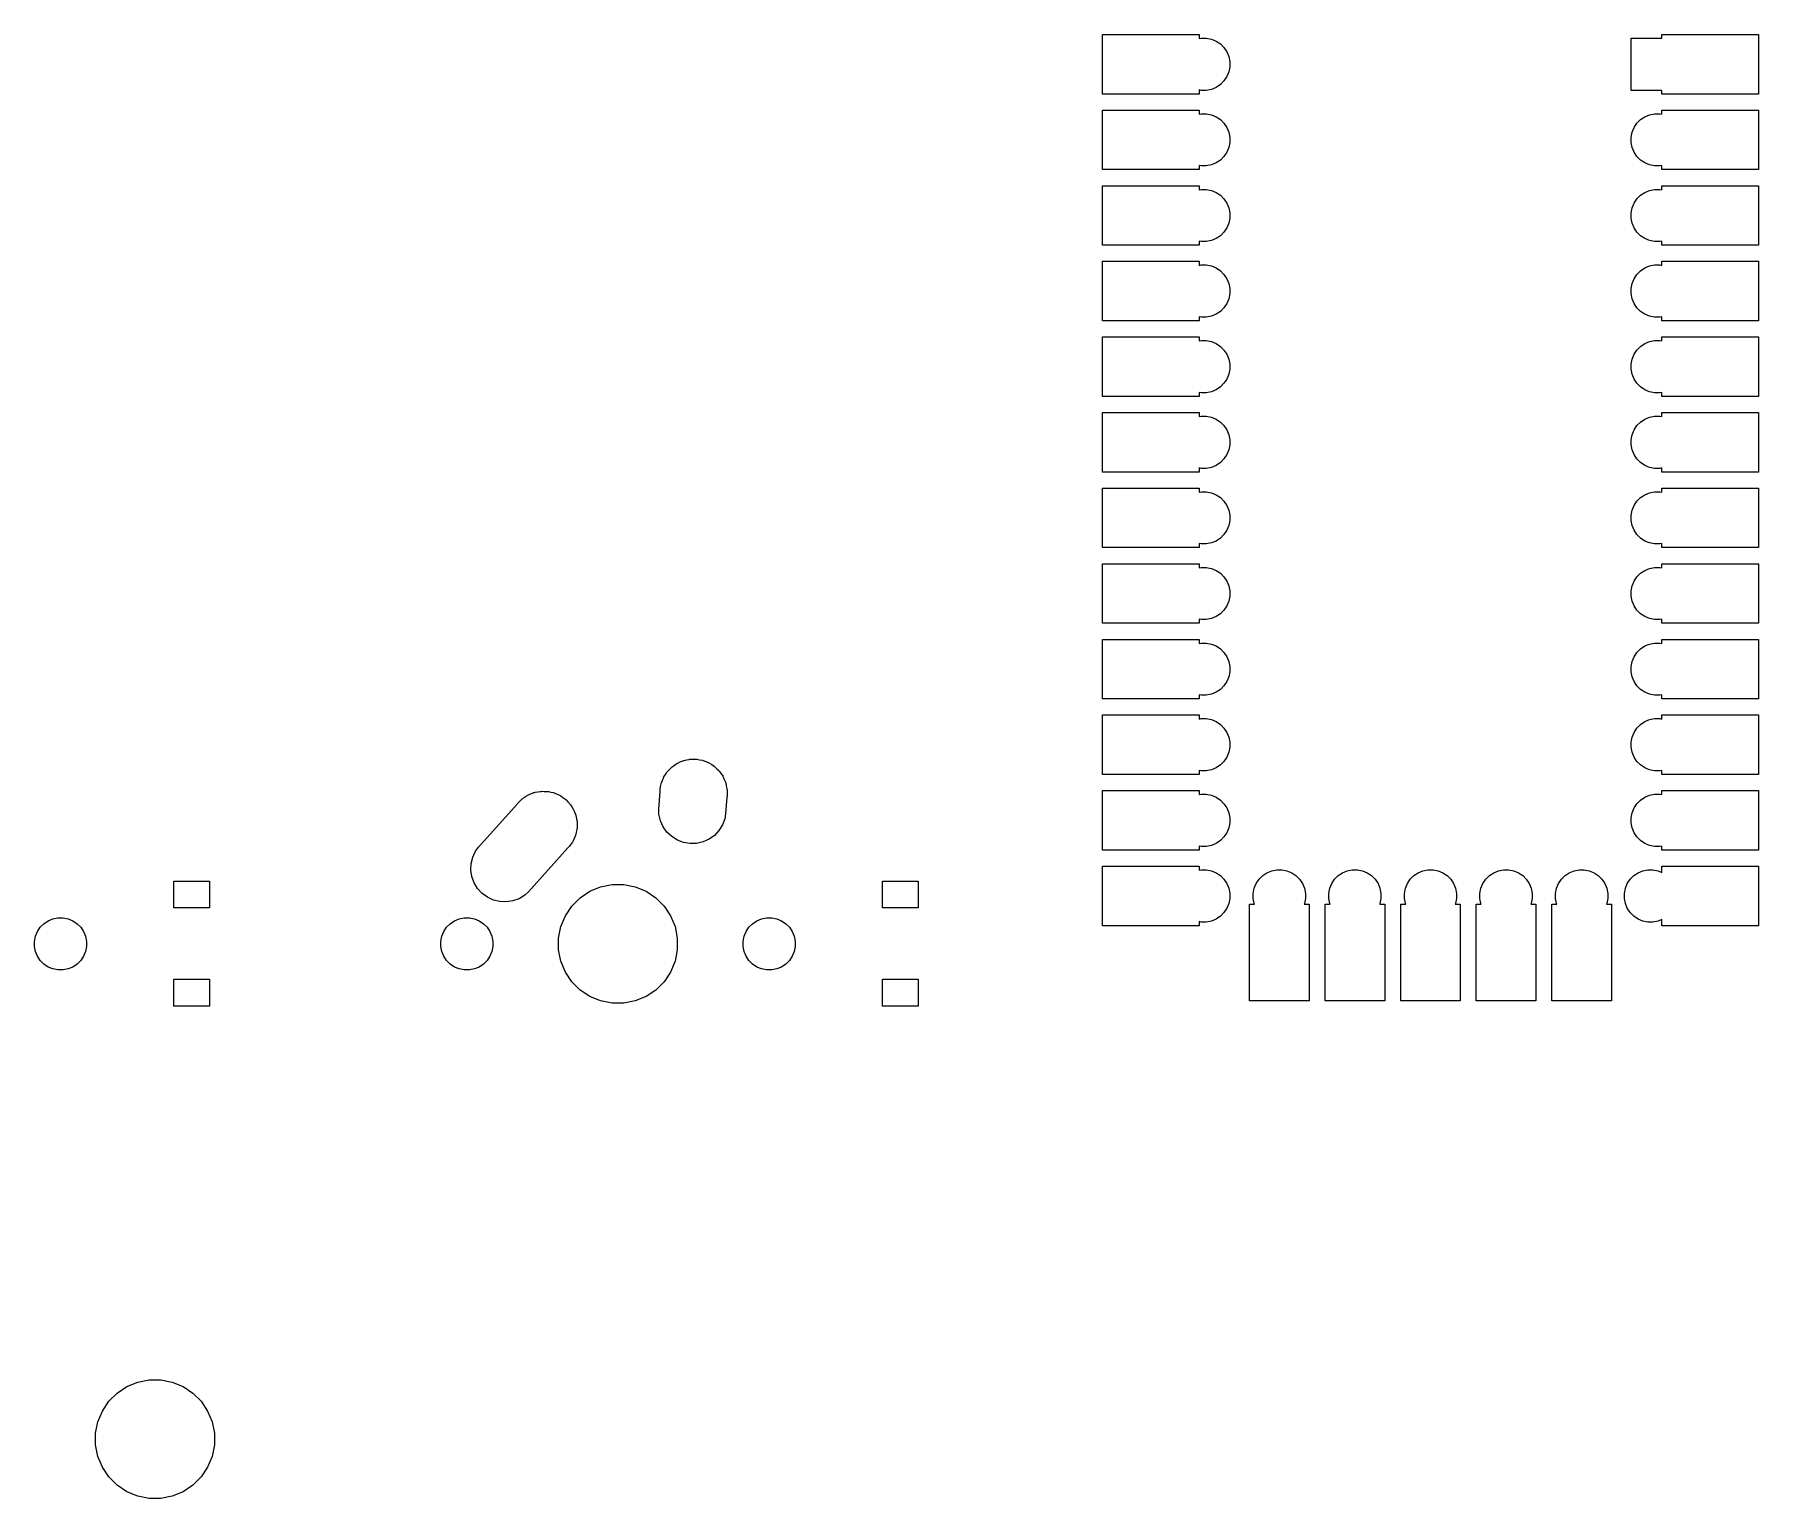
# Model space of a CAD drawing. Extents: x -662 to -203, y -195 to -58.
# Drawn here: x -595.1 to -537.1, y -106.8 to -57.6 of the extents above; entities that cross this region are included whole.
import ezdxf

# ---------------------------------------------------------------- set-up
doc = ezdxf.new("R2010")
doc.units = 0
doc.layers.add('BLACK', color=7, linetype='CONTINUOUS')

msp = doc.modelspace()

# ---------------------------------------------------------------- linework, layer by layer
at = {"layer": 'BLACK', "linetype": 'CONTINUOUS'}
for p, q in [((-559.18, -59.5978), (-559.18, -57.5978)), ((-559.18, -57.5978), (-555.93, -57.5978)), ((-555.93, -57.5978), (-555.93, -57.7348)), ((-555.93, -57.7348), (-555.864, -57.7215)), ((-555.864, -57.7215), (-555.691, -57.7215)), ((-555.691, -57.7215), (-555.522, -57.7552)), ((-555.522, -57.7552), (-555.362, -57.8212)), ((-555.362, -57.8212), (-555.219, -57.9171)), ((-555.219, -57.9171), (-555.097, -58.0392)), ((-541.414, -59.4741), (-541.414, -57.7215)), ((-541.414, -57.7215), (-540.384, -57.7215)), ((-540.384, -57.7215), (-540.384, -57.5978)), ((-540.384, -57.5978), (-537.134, -57.5978)), ((-537.134, -57.5978), (-537.134, -59.5978)), ((-555.097, -58.0392), (-555.001, -58.1827)), ((-555.001, -58.1827), (-554.935, -58.3422)), ((-554.935, -58.3422), (-554.901, -58.5115)), ((-554.901, -58.5115), (-554.901, -58.6841)), ((-555.001, -59.0129), (-555.097, -59.1564)), ((-554.935, -58.8534), (-555.001, -59.0129)), ((-554.901, -58.6841), (-554.935, -58.8534)), ((-555.93, -59.5978), (-559.18, -59.5978)), ((-555.864, -59.4741), (-555.93, -59.4608)), ((-555.93, -59.4608), (-555.93, -59.5978)), ((-555.691, -59.4741), (-555.864, -59.4741)), ((-555.522, -59.4404), (-555.691, -59.4741)), ((-555.362, -59.3744), (-555.522, -59.4404)), ((-555.219, -59.2785), (-555.362, -59.3744)), ((-555.097, -59.1564), (-555.219, -59.2785)), ((-540.384, -59.4741), (-541.414, -59.4741)), ((-540.384, -59.5978), (-540.384, -59.4741)), ((-537.134, -59.5978), (-540.384, -59.5978)), ((-559.18, -62.1378), (-559.18, -60.1378)), ((-559.18, -60.1378), (-555.93, -60.1378)), ((-555.93, -60.1378), (-555.93, -60.2748)), ((-540.384, -60.2748), (-540.384, -60.1378)), ((-540.384, -60.1378), (-537.134, -60.1378)), ((-537.134, -60.1378), (-537.134, -62.1378)), ((-555.93, -60.2748), (-555.864, -60.2615)), ((-555.864, -60.2615), (-555.691, -60.2615)), ((-555.691, -60.2615), (-555.522, -60.2952)), ((-555.522, -60.2952), (-555.362, -60.3612)), ((-555.362, -60.3612), (-555.219, -60.4571)), ((-555.219, -60.4571), (-555.097, -60.5792)), ((-555.097, -60.5792), (-555.001, -60.7227)), ((-555.001, -60.7227), (-554.935, -60.8822)), ((-541.38, -60.8822), (-541.314, -60.7227)), ((-541.314, -60.7227), (-541.218, -60.5792)), ((-541.218, -60.5792), (-541.096, -60.4571)), ((-541.096, -60.4571), (-540.952, -60.3612)), ((-540.952, -60.3612), (-540.793, -60.2952)), ((-540.793, -60.2952), (-540.624, -60.2615)), ((-540.624, -60.2615), (-540.451, -60.2615)), ((-540.451, -60.2615), (-540.384, -60.2748)), ((-554.935, -61.3934), (-555.001, -61.5529)), ((-554.935, -60.8822), (-554.901, -61.0515)), ((-554.901, -61.2241), (-554.935, -61.3934)), ((-554.901, -61.0515), (-554.901, -61.2241)), ((-541.414, -61.0515), (-541.38, -60.8822)), ((-541.414, -61.2241), (-541.414, -61.0515)), ((-541.38, -61.3934), (-541.414, -61.2241)), ((-541.314, -61.5529), (-541.38, -61.3934)), ((-555.522, -61.9804), (-555.691, -62.0141)), ((-555.362, -61.9144), (-555.522, -61.9804)), ((-555.219, -61.8185), (-555.362, -61.9144)), ((-555.097, -61.6964), (-555.219, -61.8185)), ((-555.001, -61.5529), (-555.097, -61.6964)), ((-541.218, -61.6964), (-541.314, -61.5529)), ((-541.096, -61.8185), (-541.218, -61.6964)), ((-540.952, -61.9144), (-541.096, -61.8185)), ((-540.793, -61.9804), (-540.952, -61.9144)), ((-540.624, -62.0141), (-540.793, -61.9804)), ((-555.93, -62.1378), (-559.18, -62.1378)), ((-555.864, -62.0141), (-555.93, -62.0008)), ((-555.93, -62.0008), (-555.93, -62.1378)), ((-555.691, -62.0141), (-555.864, -62.0141)), ((-540.451, -62.0141), (-540.624, -62.0141)), ((-540.384, -62.0008), (-540.451, -62.0141)), ((-540.384, -62.1378), (-540.384, -62.0008)), ((-537.134, -62.1378), (-540.384, -62.1378)), ((-559.18, -64.6778), (-559.18, -62.6778)), ((-559.18, -62.6778), (-555.93, -62.6778)), ((-555.93, -62.6778), (-555.93, -62.8148)), ((-555.93, -62.8148), (-555.864, -62.8015)), ((-555.864, -62.8015), (-555.691, -62.8015)), ((-555.691, -62.8015), (-555.522, -62.8352)), ((-555.522, -62.8352), (-555.362, -62.9012)), ((-555.362, -62.9012), (-555.219, -62.9971)), ((-555.219, -62.9971), (-555.097, -63.1192)), ((-555.097, -63.1192), (-555.001, -63.2627)), ((-541.314, -63.2627), (-541.218, -63.1192)), ((-541.218, -63.1192), (-541.096, -62.9971)), ((-541.096, -62.9971), (-540.952, -62.9012)), ((-540.952, -62.9012), (-540.793, -62.8352)), ((-540.793, -62.8352), (-540.624, -62.8015)), ((-540.624, -62.8015), (-540.451, -62.8015)), ((-540.451, -62.8015), (-540.384, -62.8148)), ((-540.384, -62.8148), (-540.384, -62.6778)), ((-540.384, -62.6778), (-537.134, -62.6778)), ((-537.134, -62.6778), (-537.134, -64.6778)), ((-555.001, -63.2627), (-554.935, -63.4222)), ((-554.935, -63.4222), (-554.901, -63.5915)), ((-554.901, -63.5915), (-554.901, -63.7641)), ((-541.414, -63.5915), (-541.38, -63.4222)), ((-541.414, -63.7641), (-541.414, -63.5915)), ((-541.38, -63.4222), (-541.314, -63.2627)), ((-555.097, -64.2364), (-555.219, -64.3585)), ((-555.001, -64.0929), (-555.097, -64.2364)), ((-554.935, -63.9334), (-555.001, -64.0929)), ((-554.901, -63.7641), (-554.935, -63.9334)), ((-541.38, -63.9334), (-541.414, -63.7641)), ((-541.314, -64.0929), (-541.38, -63.9334)), ((-541.218, -64.2364), (-541.314, -64.0929)), ((-541.096, -64.3585), (-541.218, -64.2364)), ((-555.93, -64.6778), (-559.18, -64.6778)), ((-555.864, -64.5541), (-555.93, -64.5408)), ((-555.93, -64.5408), (-555.93, -64.6778)), ((-555.691, -64.5541), (-555.864, -64.5541)), ((-555.522, -64.5204), (-555.691, -64.5541)), ((-555.362, -64.4544), (-555.522, -64.5204)), ((-555.219, -64.3585), (-555.362, -64.4544)), ((-540.952, -64.4544), (-541.096, -64.3585)), ((-540.793, -64.5204), (-540.952, -64.4544)), ((-540.624, -64.5541), (-540.793, -64.5204)), ((-540.451, -64.5541), (-540.624, -64.5541)), ((-540.384, -64.5408), (-540.451, -64.5541)), ((-540.384, -64.6778), (-540.384, -64.5408)), ((-537.134, -64.6778), (-540.384, -64.6778)), ((-559.18, -67.2178), (-559.18, -65.2178)), ((-559.18, -65.2178), (-555.93, -65.2178)), ((-555.93, -65.2178), (-555.93, -65.3548)), ((-555.93, -65.3548), (-555.864, -65.3415)), ((-555.864, -65.3415), (-555.691, -65.3415)), ((-555.691, -65.3415), (-555.522, -65.3752)), ((-555.522, -65.3752), (-555.362, -65.4412)), ((-555.362, -65.4412), (-555.219, -65.5371)), ((-541.096, -65.5371), (-540.952, -65.4412)), ((-540.952, -65.4412), (-540.793, -65.3752)), ((-540.793, -65.3752), (-540.624, -65.3415)), ((-540.624, -65.3415), (-540.451, -65.3415)), ((-540.451, -65.3415), (-540.384, -65.3548)), ((-540.384, -65.3548), (-540.384, -65.2178)), ((-540.384, -65.2178), (-537.134, -65.2178)), ((-537.134, -65.2178), (-537.134, -67.2178)), ((-555.219, -65.5371), (-555.097, -65.6592)), ((-555.097, -65.6592), (-555.001, -65.8027)), ((-555.001, -65.8027), (-554.935, -65.9622)), ((-554.935, -65.9622), (-554.901, -66.1315)), ((-541.414, -66.1315), (-541.38, -65.9622)), ((-541.38, -65.9622), (-541.314, -65.8027)), ((-541.314, -65.8027), (-541.218, -65.6592)), ((-541.218, -65.6592), (-541.096, -65.5371)), ((-554.935, -66.4734), (-555.001, -66.6329)), ((-554.901, -66.3041), (-554.935, -66.4734)), ((-554.901, -66.1315), (-554.901, -66.3041)), ((-541.414, -66.3041), (-541.414, -66.1315)), ((-541.38, -66.4734), (-541.414, -66.3041)), ((-541.314, -66.6329), (-541.38, -66.4734)), ((-555.864, -67.0941), (-555.93, -67.0808)), ((-555.93, -67.0808), (-555.93, -67.2178)), ((-555.691, -67.0941), (-555.864, -67.0941)), ((-555.522, -67.0604), (-555.691, -67.0941)), ((-555.362, -66.9944), (-555.522, -67.0604)), ((-555.219, -66.8985), (-555.362, -66.9944)), ((-555.097, -66.7764), (-555.219, -66.8985)), ((-555.001, -66.6329), (-555.097, -66.7764)), ((-541.218, -66.7764), (-541.314, -66.6329)), ((-541.096, -66.8985), (-541.218, -66.7764)), ((-540.952, -66.9944), (-541.096, -66.8985)), ((-540.793, -67.0604), (-540.952, -66.9944)), ((-540.624, -67.0941), (-540.793, -67.0604)), ((-540.451, -67.0941), (-540.624, -67.0941)), ((-540.384, -67.0808), (-540.451, -67.0941)), ((-540.384, -67.2178), (-540.384, -67.0808)), ((-555.93, -67.2178), (-559.18, -67.2178)), ((-559.18, -69.7578), (-559.18, -67.7578)), ((-559.18, -67.7578), (-555.93, -67.7578)), ((-555.93, -67.7578), (-555.93, -67.8948)), ((-537.134, -67.2178), (-540.384, -67.2178)), ((-540.384, -67.8948), (-540.384, -67.7578)), ((-540.384, -67.7578), (-537.134, -67.7578)), ((-537.134, -67.7578), (-537.134, -69.7578)), ((-555.93, -67.8948), (-555.864, -67.8815)), ((-555.864, -67.8815), (-555.691, -67.8815)), ((-555.691, -67.8815), (-555.522, -67.9152)), ((-555.522, -67.9152), (-555.362, -67.9812)), ((-555.362, -67.9812), (-555.219, -68.0771)), ((-555.219, -68.0771), (-555.097, -68.1992)), ((-555.097, -68.1992), (-555.001, -68.3427)), ((-555.001, -68.3427), (-554.935, -68.5022)), ((-541.38, -68.5022), (-541.314, -68.3427)), ((-541.314, -68.3427), (-541.218, -68.1992)), ((-541.218, -68.1992), (-541.096, -68.0771)), ((-541.096, -68.0771), (-540.952, -67.9812)), ((-540.952, -67.9812), (-540.793, -67.9152)), ((-540.793, -67.9152), (-540.624, -67.8815)), ((-540.624, -67.8815), (-540.451, -67.8815)), ((-540.451, -67.8815), (-540.384, -67.8948)), ((-554.935, -68.5022), (-554.901, -68.6715)), ((-554.901, -68.8441), (-554.935, -69.0134)), ((-554.901, -68.6715), (-554.901, -68.8441)), ((-541.414, -68.6715), (-541.38, -68.5022)), ((-541.414, -68.8441), (-541.414, -68.6715)), ((-541.38, -69.0134), (-541.414, -68.8441)), ((-555.219, -69.4385), (-555.362, -69.5344)), ((-555.097, -69.3164), (-555.219, -69.4385)), ((-555.001, -69.1729), (-555.097, -69.3164)), ((-554.935, -69.0134), (-555.001, -69.1729)), ((-541.314, -69.1729), (-541.38, -69.0134)), ((-541.218, -69.3164), (-541.314, -69.1729)), ((-541.096, -69.4385), (-541.218, -69.3164)), ((-540.952, -69.5344), (-541.096, -69.4385)), ((-555.93, -69.7578), (-559.18, -69.7578)), ((-555.864, -69.6341), (-555.93, -69.6208)), ((-555.93, -69.6208), (-555.93, -69.7578)), ((-555.691, -69.6341), (-555.864, -69.6341)), ((-555.522, -69.6004), (-555.691, -69.6341)), ((-555.362, -69.5344), (-555.522, -69.6004)), ((-540.793, -69.6004), (-540.952, -69.5344)), ((-540.624, -69.6341), (-540.793, -69.6004)), ((-540.451, -69.6341), (-540.624, -69.6341)), ((-540.384, -69.6208), (-540.451, -69.6341)), ((-540.384, -69.7578), (-540.384, -69.6208)), ((-537.134, -69.7578), (-540.384, -69.7578)), ((-559.18, -72.2978), (-559.18, -70.2978)), ((-559.18, -70.2978), (-555.93, -70.2978)), ((-555.93, -70.2978), (-555.93, -70.4348)), ((-555.93, -70.4348), (-555.864, -70.4215)), ((-555.864, -70.4215), (-555.691, -70.4215)), ((-555.691, -70.4215), (-555.522, -70.4552)), ((-555.522, -70.4552), (-555.362, -70.5212)), ((-555.362, -70.5212), (-555.219, -70.6171)), ((-555.219, -70.6171), (-555.097, -70.7392)), ((-541.218, -70.7392), (-541.096, -70.6171)), ((-541.096, -70.6171), (-540.952, -70.5212)), ((-540.952, -70.5212), (-540.793, -70.4552)), ((-540.793, -70.4552), (-540.624, -70.4215)), ((-540.624, -70.4215), (-540.451, -70.4215)), ((-540.451, -70.4215), (-540.384, -70.4348)), ((-540.384, -70.4348), (-540.384, -70.2978)), ((-540.384, -70.2978), (-537.134, -70.2978)), ((-537.134, -70.2978), (-537.134, -72.2978)), ((-555.097, -70.7392), (-555.001, -70.8827)), ((-555.001, -70.8827), (-554.935, -71.0422)), ((-554.935, -71.0422), (-554.901, -71.2115)), ((-554.901, -71.2115), (-554.901, -71.3841)), ((-541.414, -71.2115), (-541.38, -71.0422)), ((-541.414, -71.3841), (-541.414, -71.2115)), ((-541.38, -71.0422), (-541.314, -70.8827)), ((-541.314, -70.8827), (-541.218, -70.7392)), ((-555.001, -71.7129), (-555.097, -71.8564)), ((-554.935, -71.5534), (-555.001, -71.7129)), ((-554.901, -71.3841), (-554.935, -71.5534)), ((-541.38, -71.5534), (-541.414, -71.3841)), ((-541.314, -71.7129), (-541.38, -71.5534)), ((-541.218, -71.8564), (-541.314, -71.7129)), ((-555.93, -72.2978), (-559.18, -72.2978)), ((-555.864, -72.1741), (-555.93, -72.1608)), ((-555.93, -72.1608), (-555.93, -72.2978)), ((-555.691, -72.1741), (-555.864, -72.1741)), ((-555.522, -72.1404), (-555.691, -72.1741)), ((-555.362, -72.0744), (-555.522, -72.1404)), ((-555.219, -71.9785), (-555.362, -72.0744)), ((-555.097, -71.8564), (-555.219, -71.9785)), ((-541.096, -71.9785), (-541.218, -71.8564)), ((-540.952, -72.0744), (-541.096, -71.9785)), ((-540.793, -72.1404), (-540.952, -72.0744)), ((-540.624, -72.1741), (-540.793, -72.1404)), ((-540.451, -72.1741), (-540.624, -72.1741)), ((-540.384, -72.1608), (-540.451, -72.1741)), ((-540.384, -72.2978), (-540.384, -72.1608)), ((-537.134, -72.2978), (-540.384, -72.2978)), ((-559.18, -74.8378), (-559.18, -72.8378)), ((-559.18, -72.8378), (-555.93, -72.8378)), ((-555.93, -72.8378), (-555.93, -72.9748)), ((-555.93, -72.9748), (-555.864, -72.9615)), ((-555.864, -72.9615), (-555.691, -72.9615)), ((-555.691, -72.9615), (-555.522, -72.9952)), ((-555.522, -72.9952), (-555.362, -73.0612)), ((-540.952, -73.0612), (-540.793, -72.9952)), ((-540.793, -72.9952), (-540.624, -72.9615)), ((-540.624, -72.9615), (-540.451, -72.9615)), ((-540.451, -72.9615), (-540.384, -72.9748)), ((-540.384, -72.9748), (-540.384, -72.8378)), ((-540.384, -72.8378), (-537.134, -72.8378)), ((-537.134, -72.8378), (-537.134, -74.8378)), ((-555.362, -73.0612), (-555.219, -73.1571)), ((-555.219, -73.1571), (-555.097, -73.2792)), ((-555.097, -73.2792), (-555.001, -73.4227)), ((-555.001, -73.4227), (-554.935, -73.5822)), ((-541.38, -73.5822), (-541.314, -73.4227)), ((-541.314, -73.4227), (-541.218, -73.2792)), ((-541.218, -73.2792), (-541.096, -73.1571)), ((-541.096, -73.1571), (-540.952, -73.0612)), ((-554.935, -74.0934), (-555.001, -74.2529)), ((-554.935, -73.5822), (-554.901, -73.7515)), ((-554.901, -73.9241), (-554.935, -74.0934)), ((-554.901, -73.7515), (-554.901, -73.9241)), ((-541.414, -73.7515), (-541.38, -73.5822)), ((-541.414, -73.9241), (-541.414, -73.7515)), ((-541.38, -74.0934), (-541.414, -73.9241)), ((-541.314, -74.2529), (-541.38, -74.0934)), ((-555.864, -74.7141), (-555.93, -74.7008)), ((-555.93, -74.7008), (-555.93, -74.8378)), ((-555.691, -74.7141), (-555.864, -74.7141)), ((-555.522, -74.6804), (-555.691, -74.7141)), ((-555.362, -74.6144), (-555.522, -74.6804)), ((-555.219, -74.5185), (-555.362, -74.6144)), ((-555.097, -74.3964), (-555.219, -74.5185)), ((-555.001, -74.2529), (-555.097, -74.3964)), ((-541.218, -74.3964), (-541.314, -74.2529)), ((-541.096, -74.5185), (-541.218, -74.3964)), ((-540.952, -74.6144), (-541.096, -74.5185)), ((-540.793, -74.6804), (-540.952, -74.6144)), ((-540.624, -74.7141), (-540.793, -74.6804)), ((-540.451, -74.7141), (-540.624, -74.7141)), ((-540.384, -74.7008), (-540.451, -74.7141)), ((-540.384, -74.8378), (-540.384, -74.7008)), ((-555.93, -74.8378), (-559.18, -74.8378)), ((-537.134, -74.8378), (-540.384, -74.8378)), ((-559.18, -77.3778), (-559.18, -75.3778)), ((-559.18, -75.3778), (-555.93, -75.3778)), ((-555.93, -75.3778), (-555.93, -75.5148)), ((-555.93, -75.5148), (-555.864, -75.5015)), ((-555.864, -75.5015), (-555.691, -75.5015)), ((-555.691, -75.5015), (-555.522, -75.5352)), ((-555.522, -75.5352), (-555.362, -75.6012)), ((-555.362, -75.6012), (-555.219, -75.6971)), ((-555.219, -75.6971), (-555.097, -75.8192)), ((-555.097, -75.8192), (-555.001, -75.9627)), ((-541.314, -75.9627), (-541.218, -75.8192)), ((-541.218, -75.8192), (-541.096, -75.6971)), ((-541.096, -75.6971), (-540.952, -75.6012)), ((-540.952, -75.6012), (-540.793, -75.5352)), ((-540.793, -75.5352), (-540.624, -75.5015)), ((-540.624, -75.5015), (-540.451, -75.5015)), ((-540.451, -75.5015), (-540.384, -75.5148)), ((-540.384, -75.5148), (-540.384, -75.3778)), ((-540.384, -75.3778), (-537.134, -75.3778)), ((-537.134, -75.3778), (-537.134, -77.3778)), ((-555.001, -75.9627), (-554.935, -76.1222)), ((-554.935, -76.1222), (-554.901, -76.2915)), ((-554.901, -76.4641), (-554.935, -76.6334)), ((-554.901, -76.2915), (-554.901, -76.4641)), ((-541.414, -76.2915), (-541.38, -76.1222)), ((-541.414, -76.4641), (-541.414, -76.2915)), ((-541.38, -76.6334), (-541.414, -76.4641)), ((-541.38, -76.1222), (-541.314, -75.9627)), ((-555.097, -76.9364), (-555.219, -77.0585)), ((-555.001, -76.7929), (-555.097, -76.9364)), ((-554.935, -76.6334), (-555.001, -76.7929)), ((-541.314, -76.7929), (-541.38, -76.6334)), ((-541.218, -76.9364), (-541.314, -76.7929)), ((-541.096, -77.0585), (-541.218, -76.9364)), ((-555.93, -77.3778), (-559.18, -77.3778)), ((-555.864, -77.2541), (-555.93, -77.2408)), ((-555.93, -77.2408), (-555.93, -77.3778)), ((-555.691, -77.2541), (-555.864, -77.2541)), ((-555.522, -77.2204), (-555.691, -77.2541)), ((-555.362, -77.1544), (-555.522, -77.2204)), ((-555.219, -77.0585), (-555.362, -77.1544)), ((-540.952, -77.1544), (-541.096, -77.0585)), ((-540.793, -77.2204), (-540.952, -77.1544)), ((-540.624, -77.2541), (-540.793, -77.2204)), ((-540.451, -77.2541), (-540.624, -77.2541)), ((-540.384, -77.2408), (-540.451, -77.2541)), ((-540.384, -77.3778), (-540.384, -77.2408)), ((-537.134, -77.3778), (-540.384, -77.3778)), ((-559.18, -79.9178), (-559.18, -77.9178)), ((-559.18, -77.9178), (-555.93, -77.9178)), ((-555.93, -77.9178), (-555.93, -78.0548)), ((-555.93, -78.0548), (-555.864, -78.0415)), ((-555.864, -78.0415), (-555.691, -78.0415)), ((-555.691, -78.0415), (-555.522, -78.0752)), ((-555.522, -78.0752), (-555.362, -78.1412)), ((-555.362, -78.1412), (-555.219, -78.2371)), ((-541.096, -78.2371), (-540.952, -78.1412)), ((-540.952, -78.1412), (-540.793, -78.0752)), ((-540.793, -78.0752), (-540.624, -78.0415)), ((-540.624, -78.0415), (-540.451, -78.0415)), ((-540.451, -78.0415), (-540.384, -78.0548)), ((-540.384, -78.0548), (-540.384, -77.9178)), ((-540.384, -77.9178), (-537.134, -77.9178)), ((-537.134, -77.9178), (-537.134, -79.9178)), ((-555.219, -78.2371), (-555.097, -78.3592)), ((-555.097, -78.3592), (-555.001, -78.5027)), ((-555.001, -78.5027), (-554.935, -78.6622)), ((-554.935, -78.6622), (-554.901, -78.8315)), ((-541.414, -78.8315), (-541.38, -78.6622)), ((-541.38, -78.6622), (-541.314, -78.5027)), ((-541.314, -78.5027), (-541.218, -78.3592)), ((-541.218, -78.3592), (-541.096, -78.2371)), ((-555.001, -79.3329), (-555.097, -79.4764)), ((-554.935, -79.1734), (-555.001, -79.3329)), ((-554.901, -79.0041), (-554.935, -79.1734)), ((-554.901, -78.8315), (-554.901, -79.0041)), ((-541.414, -79.0041), (-541.414, -78.8315)), ((-541.38, -79.1734), (-541.414, -79.0041)), ((-541.314, -79.3329), (-541.38, -79.1734)), ((-541.218, -79.4764), (-541.314, -79.3329)), ((-555.93, -79.9178), (-559.18, -79.9178)), ((-555.864, -79.7941), (-555.93, -79.7808)), ((-555.93, -79.7808), (-555.93, -79.9178)), ((-555.691, -79.7941), (-555.864, -79.7941)), ((-555.522, -79.7604), (-555.691, -79.7941)), ((-555.362, -79.6944), (-555.522, -79.7604)), ((-555.219, -79.5985), (-555.362, -79.6944)), ((-555.097, -79.4764), (-555.219, -79.5985)), ((-541.096, -79.5985), (-541.218, -79.4764)), ((-540.952, -79.6944), (-541.096, -79.5985)), ((-540.793, -79.7604), (-540.952, -79.6944)), ((-540.624, -79.7941), (-540.793, -79.7604)), ((-540.451, -79.7941), (-540.624, -79.7941)), ((-540.384, -79.7808), (-540.451, -79.7941)), ((-540.384, -79.9178), (-540.384, -79.7808)), ((-537.134, -79.9178), (-540.384, -79.9178)), ((-559.18, -82.4578), (-559.18, -80.4578)), ((-559.18, -80.4578), (-555.93, -80.4578)), ((-555.93, -80.4578), (-555.93, -80.5948)), ((-540.384, -80.5948), (-540.384, -80.4578)), ((-540.384, -80.4578), (-537.134, -80.4578)), ((-537.134, -80.4578), (-537.134, -82.4578)), ((-555.93, -80.5948), (-555.864, -80.5815)), ((-555.864, -80.5815), (-555.691, -80.5815)), ((-555.691, -80.5815), (-555.522, -80.6152)), ((-555.522, -80.6152), (-555.362, -80.6812)), ((-555.362, -80.6812), (-555.219, -80.7771)), ((-555.219, -80.7771), (-555.097, -80.8992)), ((-555.097, -80.8992), (-555.001, -81.0427)), ((-555.001, -81.0427), (-554.935, -81.2022)), ((-541.38, -81.2022), (-541.314, -81.0427)), ((-541.314, -81.0427), (-541.218, -80.8992)), ((-541.218, -80.8992), (-541.096, -80.7771)), ((-541.096, -80.7771), (-540.952, -80.6812)), ((-540.952, -80.6812), (-540.793, -80.6152)), ((-540.793, -80.6152), (-540.624, -80.5815)), ((-540.624, -80.5815), (-540.451, -80.5815)), ((-540.451, -80.5815), (-540.384, -80.5948)), ((-554.935, -81.2022), (-554.901, -81.3715)), ((-554.901, -81.5441), (-554.935, -81.7134)), ((-554.901, -81.3715), (-554.901, -81.5441)), ((-541.414, -81.3715), (-541.38, -81.2022)), ((-541.414, -81.5441), (-541.414, -81.3715)), ((-541.38, -81.7134), (-541.414, -81.5441)), ((-573.73, -82.2869), (-573.665, -82.2183)), ((-573.665, -82.2183), (-573.651, -82.2086)), ((-573.651, -82.2086), (-573.64, -82.1969)), ((-573.64, -82.1969), (-573.561, -82.1445)), ((-573.561, -82.1445), (-573.484, -82.0898)), ((-573.484, -82.0898), (-573.469, -82.083)), ((-573.469, -82.083), (-573.455, -82.0737)), ((-573.455, -82.0737), (-573.368, -82.0376)), ((-573.368, -82.0376), (-573.282, -81.999)), ((-573.282, -81.999), (-573.266, -81.9953)), ((-573.266, -81.9953), (-573.251, -81.9889)), ((-573.251, -81.9889), (-573.158, -81.9705)), ((-573.158, -81.9705), (-573.066, -81.9494)), ((-573.066, -81.9494), (-573.05, -81.9489)), ((-573.05, -81.9489), (-573.033, -81.9457)), ((-573.033, -81.9457), (-572.939, -81.9457)), ((-572.939, -81.9457), (-572.845, -81.9429)), ((-572.845, -81.9429), (-572.828, -81.9457)), ((-572.828, -81.9457), (-572.812, -81.9457)), ((-572.812, -81.9457), (-572.719, -81.9641)), ((-572.719, -81.9641), (-572.626, -81.9798)), ((-572.626, -81.9798), (-572.611, -81.9857)), ((-572.611, -81.9857), (-572.594, -81.9889)), ((-572.594, -81.9889), (-572.507, -82.025)), ((-572.507, -82.025), (-572.419, -82.0585)), ((-572.419, -82.0585), (-572.405, -82.0674)), ((-572.405, -82.0674), (-572.39, -82.0737)), ((-572.39, -82.0737), (-572.311, -82.1261)), ((-572.311, -82.1261), (-572.231, -82.1762)), ((-572.231, -82.1762), (-572.219, -82.1876)), ((-572.219, -82.1876), (-572.205, -82.1969)), ((-572.205, -82.1969), (-572.139, -82.2635)), ((-572.139, -82.2635), (-572.07, -82.3282)), ((-555.362, -82.2344), (-555.522, -82.3004)), ((-555.219, -82.1385), (-555.362, -82.2344)), ((-555.097, -82.0164), (-555.219, -82.1385)), ((-555.001, -81.8729), (-555.097, -82.0164)), ((-554.935, -81.7134), (-555.001, -81.8729)), ((-541.314, -81.8729), (-541.38, -81.7134)), ((-541.218, -82.0164), (-541.314, -81.8729)), ((-541.096, -82.1385), (-541.218, -82.0164)), ((-540.952, -82.2344), (-541.096, -82.1385)), ((-540.793, -82.3004), (-540.952, -82.2344)), ((-574.029, -82.8674), (-574.013, -82.7744)), ((-574.013, -82.7744), (-574.007, -82.7589)), ((-574.007, -82.7589), (-574.004, -82.7425)), ((-574.004, -82.7425), (-573.968, -82.6554)), ((-573.968, -82.6554), (-573.935, -82.5673)), ((-573.935, -82.5673), (-573.926, -82.5532)), ((-573.926, -82.5532), (-573.919, -82.5378)), ((-573.919, -82.5378), (-573.867, -82.4594)), ((-573.867, -82.4594), (-573.817, -82.3795)), ((-573.817, -82.3795), (-573.805, -82.3674)), ((-573.805, -82.3674), (-573.796, -82.3536)), ((-573.796, -82.3536), (-573.73, -82.2869)), ((-572.07, -82.3282), (-572.06, -82.3418)), ((-572.06, -82.3418), (-572.049, -82.3536)), ((-572.049, -82.3536), (-571.996, -82.432)), ((-571.996, -82.432), (-571.941, -82.5088)), ((-571.941, -82.5088), (-571.935, -82.524)), ((-571.935, -82.524), (-571.925, -82.5378)), ((-571.925, -82.5378), (-571.889, -82.625)), ((-571.889, -82.625), (-571.851, -82.711)), ((-571.851, -82.711), (-571.847, -82.7272)), ((-571.847, -82.7272), (-571.841, -82.7425)), ((-571.841, -82.7425), (-571.822, -82.8351)), ((-571.822, -82.8351), (-571.801, -82.927)), ((-555.93, -82.4578), (-559.18, -82.4578)), ((-555.864, -82.3341), (-555.93, -82.3208)), ((-555.93, -82.3208), (-555.93, -82.4578)), ((-555.691, -82.3341), (-555.864, -82.3341)), ((-555.522, -82.3004), (-555.691, -82.3341)), ((-540.624, -82.3341), (-540.793, -82.3004)), ((-540.451, -82.3341), (-540.624, -82.3341)), ((-540.384, -82.3208), (-540.451, -82.3341)), ((-540.384, -82.4578), (-540.384, -82.3208)), ((-537.134, -82.4578), (-540.384, -82.4578)), ((-578.836, -83.4336), (-578.779, -83.3767)), ((-578.779, -83.3767), (-578.763, -83.3582)), ((-578.763, -83.3582), (-578.74, -83.3377)), ((-578.74, -83.3377), (-578.68, -83.2769)), ((-578.68, -83.2769), (-578.659, -83.263)), ((-578.659, -83.263), (-578.64, -83.2461)), ((-578.64, -83.2461), (-578.567, -83.2015)), ((-578.567, -83.2015), (-578.495, -83.1537)), ((-578.495, -83.1537), (-578.472, -83.1442)), ((-578.472, -83.1442), (-578.451, -83.1312)), ((-578.451, -83.1312), (-578.37, -83.1019)), ((-578.37, -83.1019), (-578.291, -83.0689)), ((-578.291, -83.0689), (-578.266, -83.0641)), ((-578.266, -83.0641), (-578.243, -83.0555)), ((-578.243, -83.0555), (-578.158, -83.0425)), ((-578.158, -83.0425), (-578.073, -83.0257)), ((-578.073, -83.0257), (-578.048, -83.0257)), ((-578.048, -83.0257), (-578.024, -83.0219)), ((-578.024, -83.0219), (-577.938, -83.0257)), ((-577.938, -83.0257), (-577.852, -83.0257)), ((-577.852, -83.0257), (-577.827, -83.0306)), ((-577.827, -83.0306), (-577.802, -83.0317)), ((-577.802, -83.0317), (-577.719, -83.0522)), ((-577.719, -83.0522), (-577.634, -83.0689)), ((-577.634, -83.0689), (-577.611, -83.0785)), ((-577.611, -83.0785), (-577.587, -83.0844)), ((-577.587, -83.0844), (-577.509, -83.1208)), ((-577.509, -83.1208), (-577.43, -83.1537)), ((-577.43, -83.1537), (-577.409, -83.1676)), ((-577.409, -83.1676), (-577.386, -83.1782)), ((-577.386, -83.1782), (-577.317, -83.2291)), ((-577.317, -83.2291), (-577.245, -83.2769)), ((-577.245, -83.2769), (-577.228, -83.2945)), ((-577.228, -83.2945), (-577.207, -83.3093)), ((-577.207, -83.3093), (-577.149, -83.3728)), ((-577.149, -83.3728), (-577.089, -83.4336)), ((-574.089, -83.6284), (-574.047, -83.032)), ((-574.047, -82.9599), (-574.029, -82.8674)), ((-574.047, -83.032), (-574.047, -82.9599)), ((-571.805, -83.2197), (-571.844, -83.7832)), ((-571.797, -83.1815), (-571.805, -83.2197)), ((-571.801, -82.927), (-571.801, -82.9436)), ((-571.801, -82.9436), (-571.797, -82.9599)), ((-571.797, -82.9599), (-571.797, -83.0542)), ((-571.797, -83.0542), (-571.796, -83.093)), ((-571.796, -83.093), (-571.797, -83.1094)), ((-571.797, -83.1094), (-571.797, -83.1815)), ((-559.18, -84.9978), (-559.18, -82.9978)), ((-559.18, -82.9978), (-555.93, -82.9978)), ((-555.93, -82.9978), (-555.93, -83.1348)), ((-555.93, -83.1348), (-555.864, -83.1215)), ((-555.864, -83.1215), (-555.691, -83.1215)), ((-555.691, -83.1215), (-555.522, -83.1552)), ((-555.522, -83.1552), (-555.362, -83.2212)), ((-555.362, -83.2212), (-555.219, -83.3171)), ((-555.219, -83.3171), (-555.097, -83.4392)), ((-541.218, -83.4392), (-541.096, -83.3171)), ((-541.096, -83.3171), (-540.952, -83.2212)), ((-540.952, -83.2212), (-540.793, -83.1552)), ((-540.793, -83.1552), (-540.624, -83.1215)), ((-540.624, -83.1215), (-540.451, -83.1215)), ((-540.451, -83.1215), (-540.384, -83.1348)), ((-540.384, -83.1348), (-540.384, -82.9978)), ((-540.384, -82.9978), (-537.134, -82.9978)), ((-537.134, -82.9978), (-537.134, -84.9978)), ((-580.147, -84.9005), (-578.853, -83.459)), ((-578.853, -83.459), (-578.836, -83.4336)), ((-577.089, -83.4336), (-577.075, -83.4543)), ((-577.075, -83.4543), (-577.058, -83.4728)), ((-577.058, -83.4728), (-577.013, -83.5463)), ((-577.013, -83.5463), (-576.965, -83.6178)), ((-576.965, -83.6178), (-576.956, -83.6409)), ((-576.956, -83.6409), (-576.943, -83.6623)), ((-576.943, -83.6623), (-576.914, -83.7431)), ((-576.914, -83.7431), (-576.881, -83.8225)), ((-576.881, -83.8225), (-576.876, -83.847)), ((-576.876, -83.847), (-576.867, -83.8705)), ((-576.867, -83.8705), (-576.854, -83.9556)), ((-576.854, -83.9556), (-576.837, -84.0399)), ((-574.084, -83.7944), (-574.089, -83.6284)), ((-574.034, -84.0104), (-574.084, -83.7944)), ((-571.871, -83.947), (-571.95, -84.1541)), ((-571.844, -83.7832), (-571.871, -83.947)), ((-555.097, -83.4392), (-555.001, -83.5827)), ((-555.001, -83.5827), (-554.935, -83.7422)), ((-554.935, -83.7422), (-554.901, -83.9115)), ((-554.901, -83.9115), (-554.901, -84.0841)), ((-541.414, -83.9115), (-541.38, -83.7422)), ((-541.414, -84.0841), (-541.414, -83.9115)), ((-541.38, -83.7422), (-541.314, -83.5827)), ((-541.314, -83.5827), (-541.218, -83.4392)), ((-576.896, -84.5262), (-576.933, -84.6042)), ((-576.89, -84.5019), (-576.896, -84.5262)), ((-576.881, -84.4788), (-576.89, -84.5019)), ((-576.864, -84.3945), (-576.881, -84.4788)), ((-576.843, -84.311), (-576.864, -84.3945)), ((-576.842, -84.286), (-576.843, -84.311)), ((-576.837, -84.2615), (-576.842, -84.286)), ((-576.837, -84.0399), (-576.837, -84.0649)), ((-576.837, -84.0649), (-576.834, -84.0896)), ((-576.834, -84.0896), (-576.837, -84.1755)), ((-576.837, -84.1755), (-576.837, -84.2615)), ((-573.943, -84.2126), (-574.034, -84.0104)), ((-573.815, -84.3932), (-573.943, -84.2126)), ((-573.654, -84.5452), (-573.815, -84.3932)), ((-573.466, -84.6629), (-573.654, -84.5452)), ((-572.22, -84.5031), (-572.401, -84.6316)), ((-572.068, -84.3419), (-572.22, -84.5031)), ((-571.95, -84.1541), (-572.068, -84.3419)), ((-555.097, -84.5564), (-555.219, -84.6785)), ((-555.001, -84.4129), (-555.097, -84.5564)), ((-554.935, -84.2534), (-555.001, -84.4129)), ((-554.901, -84.0841), (-554.935, -84.2534)), ((-541.38, -84.2534), (-541.414, -84.0841)), ((-541.314, -84.4129), (-541.38, -84.2534)), ((-541.218, -84.5564), (-541.314, -84.4129)), ((-541.096, -84.6785), (-541.218, -84.5564)), ((-580.339, -85.2352), (-580.245, -85.0344)), ((-580.245, -85.0344), (-580.147, -84.9005)), ((-577.145, -84.9246), (-578.472, -86.4032)), ((-577.089, -84.8678), (-577.145, -84.9246)), ((-577.041, -84.7964), (-577.089, -84.8678)), ((-576.99, -84.727), (-577.041, -84.7964)), ((-576.979, -84.7043), (-576.99, -84.727)), ((-576.965, -84.6836), (-576.979, -84.7043)), ((-576.933, -84.6042), (-576.965, -84.6836)), ((-573.259, -84.7416), (-573.466, -84.6629)), ((-573.04, -84.7785), (-573.259, -84.7416)), ((-572.819, -84.772), (-573.04, -84.7785)), ((-572.603, -84.7224), (-572.819, -84.772)), ((-572.401, -84.6316), (-572.603, -84.7224)), ((-555.93, -84.9978), (-559.18, -84.9978)), ((-555.864, -84.8741), (-555.93, -84.8608)), ((-555.93, -84.8608), (-555.93, -84.9978)), ((-555.691, -84.8741), (-555.864, -84.8741)), ((-555.522, -84.8404), (-555.691, -84.8741)), ((-555.362, -84.7744), (-555.522, -84.8404)), ((-555.219, -84.6785), (-555.362, -84.7744)), ((-540.952, -84.7744), (-541.096, -84.6785)), ((-540.793, -84.8404), (-540.952, -84.7744)), ((-540.624, -84.8741), (-540.793, -84.8404)), ((-540.451, -84.8741), (-540.624, -84.8741)), ((-540.384, -84.8608), (-540.451, -84.8741)), ((-540.384, -84.9978), (-540.384, -84.8608)), ((-537.134, -84.9978), (-540.384, -84.9978)), ((-580.401, -85.6718), (-580.391, -85.4504)), ((-580.368, -85.8909), (-580.401, -85.6718)), ((-580.391, -85.4504), (-580.339, -85.2352)), ((-559.18, -87.5378), (-559.18, -85.5378)), ((-559.18, -85.5378), (-555.93, -85.5378)), ((-555.93, -85.5378), (-555.93, -85.6748)), ((-555.93, -85.6748), (-555.864, -85.6615)), ((-555.864, -85.6615), (-555.691, -85.6615)), ((-555.691, -85.6615), (-555.522, -85.6952)), ((-555.522, -85.6952), (-555.362, -85.7612)), ((-553.652, -85.7612), (-553.493, -85.6952)), ((-553.493, -85.6952), (-553.324, -85.6615)), ((-553.324, -85.6615), (-553.151, -85.6615)), ((-553.151, -85.6615), (-552.982, -85.6952)), ((-552.982, -85.6952), (-552.822, -85.7612)), ((-551.112, -85.7612), (-550.953, -85.6952)), ((-550.953, -85.6952), (-550.784, -85.6615)), ((-550.784, -85.6615), (-550.611, -85.6615)), ((-550.611, -85.6615), (-550.442, -85.6952)), ((-550.442, -85.6952), (-550.282, -85.7612)), ((-548.572, -85.7612), (-548.413, -85.6952)), ((-548.413, -85.6952), (-548.244, -85.6615)), ((-548.244, -85.6615), (-548.071, -85.6615)), ((-548.071, -85.6615), (-547.902, -85.6952)), ((-547.902, -85.6952), (-547.742, -85.7612)), ((-546.032, -85.7612), (-545.873, -85.6952)), ((-545.873, -85.6952), (-545.704, -85.6615)), ((-545.704, -85.6615), (-545.531, -85.6615)), ((-545.531, -85.6615), (-545.362, -85.6952)), ((-545.362, -85.6952), (-545.202, -85.7612)), ((-543.492, -85.7612), (-543.333, -85.6952)), ((-543.333, -85.6952), (-543.164, -85.6615)), ((-543.164, -85.6615), (-542.991, -85.6615)), ((-542.991, -85.6615), (-542.822, -85.6952)), ((-542.822, -85.6952), (-542.662, -85.7612)), ((-541.181, -85.7612), (-541.022, -85.6952)), ((-541.022, -85.6952), (-540.852, -85.6615)), ((-540.852, -85.6615), (-540.68, -85.6615)), ((-540.68, -85.6615), (-540.51, -85.6952)), ((-540.51, -85.6952), (-540.384, -85.7474)), ((-540.384, -85.7474), (-540.384, -85.5378)), ((-540.384, -85.5378), (-537.134, -85.5378)), ((-537.134, -85.5378), (-537.134, -87.5378)), ((-590.388, -86.938), (-590.388, -86.038)), ((-590.388, -86.038), (-589.188, -86.038)), ((-589.188, -86.038), (-589.188, -86.938)), ((-580.292, -86.0991), (-580.368, -85.8909)), ((-580.177, -86.2886), (-580.292, -86.0991)), ((-580.027, -86.4521), (-580.177, -86.2886)), ((-576.407, -86.3837), (-576.044, -86.2334)), ((-576.044, -86.2334), (-575.659, -86.1568)), ((-575.659, -86.1568), (-575.266, -86.1568)), ((-575.266, -86.1568), (-574.881, -86.2334)), ((-574.881, -86.2334), (-574.518, -86.3837)), ((-566.575, -86.938), (-566.575, -86.038)), ((-566.575, -86.038), (-565.375, -86.038)), ((-565.375, -86.038), (-565.375, -86.938)), ((-555.362, -85.7612), (-555.219, -85.8571)), ((-555.219, -85.8571), (-555.097, -85.9792)), ((-555.097, -85.9792), (-555.001, -86.1227)), ((-555.001, -86.1227), (-554.935, -86.2822)), ((-554.935, -86.2822), (-554.901, -86.4515)), ((-554.114, -86.4515), (-554.08, -86.2822)), ((-554.08, -86.2822), (-554.014, -86.1227)), ((-554.014, -86.1227), (-553.918, -85.9792)), ((-553.918, -85.9792), (-553.796, -85.8571)), ((-553.796, -85.8571), (-553.652, -85.7612)), ((-552.822, -85.7612), (-552.679, -85.8571)), ((-552.679, -85.8571), (-552.557, -85.9792)), ((-552.557, -85.9792), (-552.461, -86.1227)), ((-552.461, -86.1227), (-552.395, -86.2822)), ((-552.395, -86.2822), (-552.361, -86.4515)), ((-551.574, -86.4515), (-551.54, -86.2822)), ((-551.54, -86.2822), (-551.474, -86.1227)), ((-551.474, -86.1227), (-551.378, -85.9792)), ((-551.378, -85.9792), (-551.256, -85.8571)), ((-551.256, -85.8571), (-551.112, -85.7612)), ((-550.282, -85.7612), (-550.139, -85.8571)), ((-550.139, -85.8571), (-550.017, -85.9792)), ((-550.017, -85.9792), (-549.921, -86.1227)), ((-549.921, -86.1227), (-549.855, -86.2822)), ((-549.855, -86.2822), (-549.821, -86.4515)), ((-549.034, -86.4515), (-549, -86.2822)), ((-549, -86.2822), (-548.934, -86.1227)), ((-548.934, -86.1227), (-548.838, -85.9792)), ((-548.838, -85.9792), (-548.716, -85.8571)), ((-548.716, -85.8571), (-548.572, -85.7612)), ((-547.742, -85.7612), (-547.599, -85.8571)), ((-547.599, -85.8571), (-547.477, -85.9792)), ((-547.477, -85.9792), (-547.381, -86.1227)), ((-547.381, -86.1227), (-547.315, -86.2822)), ((-547.315, -86.2822), (-547.281, -86.4515)), ((-546.494, -86.4515), (-546.46, -86.2822)), ((-546.46, -86.2822), (-546.394, -86.1227)), ((-546.394, -86.1227), (-546.298, -85.9792)), ((-546.298, -85.9792), (-546.176, -85.8571)), ((-546.176, -85.8571), (-546.032, -85.7612)), ((-545.202, -85.7612), (-545.059, -85.8571)), ((-545.059, -85.8571), (-544.937, -85.9792)), ((-544.937, -85.9792), (-544.841, -86.1227)), ((-544.841, -86.1227), (-544.775, -86.2822)), ((-544.775, -86.2822), (-544.741, -86.4515)), ((-543.954, -86.4515), (-543.92, -86.2822)), ((-543.92, -86.2822), (-543.854, -86.1227)), ((-543.854, -86.1227), (-543.758, -85.9792)), ((-543.758, -85.9792), (-543.636, -85.8571)), ((-543.636, -85.8571), (-543.492, -85.7612)), ((-542.662, -85.7612), (-542.519, -85.8571)), ((-542.519, -85.8571), (-542.397, -85.9792)), ((-542.397, -85.9792), (-542.301, -86.1227)), ((-542.301, -86.1227), (-542.235, -86.2822)), ((-542.235, -86.2822), (-542.201, -86.4515)), ((-541.642, -86.4515), (-541.609, -86.2822)), ((-541.609, -86.2822), (-541.543, -86.1227)), ((-541.543, -86.1227), (-541.447, -85.9792)), ((-541.447, -85.9792), (-541.325, -85.8571)), ((-541.325, -85.8571), (-541.181, -85.7612)), ((-579.849, -86.5832), (-580.027, -86.4521)), ((-579.648, -86.677), (-579.849, -86.5832)), ((-579.433, -86.7297), (-579.648, -86.677)), ((-579.211, -86.7395), (-579.433, -86.7297)), ((-578.992, -86.7059), (-579.211, -86.7395)), ((-578.784, -86.6302), (-578.992, -86.7059)), ((-578.594, -86.5153), (-578.784, -86.6302)), ((-578.472, -86.4032), (-578.594, -86.5153)), ((-577.229, -87.2062), (-577.011, -86.8797)), ((-577.011, -86.8797), (-576.733, -86.6019)), ((-576.733, -86.6019), (-576.407, -86.3837)), ((-574.518, -86.3837), (-574.191, -86.6019)), ((-574.191, -86.6019), (-573.914, -86.8797)), ((-573.914, -86.8797), (-573.695, -87.2062)), ((-554.935, -86.7934), (-555.001, -86.9529)), ((-554.901, -86.6241), (-554.935, -86.7934)), ((-554.901, -86.4515), (-554.901, -86.6241)), ((-554.237, -90.0678), (-554.237, -86.8178)), ((-554.237, -86.8178), (-554.07, -86.8178)), ((-554.114, -86.6241), (-554.114, -86.4515)), ((-554.08, -86.7934), (-554.114, -86.6241)), ((-554.07, -86.8178), (-554.08, -86.7934)), ((-552.395, -86.7934), (-552.405, -86.8178)), ((-552.405, -86.8178), (-552.237, -86.8178)), ((-552.361, -86.6241), (-552.395, -86.7934)), ((-552.361, -86.4515), (-552.361, -86.6241)), ((-552.237, -86.8178), (-552.237, -90.0678)), ((-551.697, -90.0678), (-551.697, -86.8178)), ((-551.697, -86.8178), (-551.53, -86.8178)), ((-551.574, -86.6241), (-551.574, -86.4515)), ((-551.54, -86.7934), (-551.574, -86.6241)), ((-551.53, -86.8178), (-551.54, -86.7934)), ((-549.855, -86.7934), (-549.865, -86.8178)), ((-549.865, -86.8178), (-549.697, -86.8178)), ((-549.821, -86.6241), (-549.855, -86.7934)), ((-549.821, -86.4515), (-549.821, -86.6241)), ((-549.697, -86.8178), (-549.697, -90.0678)), ((-549.157, -90.0678), (-549.157, -86.8178)), ((-549.157, -86.8178), (-548.99, -86.8178)), ((-549.034, -86.6241), (-549.034, -86.4515)), ((-549, -86.7934), (-549.034, -86.6241)), ((-548.99, -86.8178), (-549, -86.7934)), ((-547.315, -86.7934), (-547.325, -86.8178)), ((-547.325, -86.8178), (-547.157, -86.8178)), ((-547.281, -86.6241), (-547.315, -86.7934)), ((-547.281, -86.4515), (-547.281, -86.6241)), ((-547.157, -86.8178), (-547.157, -90.0678)), ((-546.617, -90.0678), (-546.617, -86.8178)), ((-546.617, -86.8178), (-546.45, -86.8178)), ((-546.494, -86.6241), (-546.494, -86.4515)), ((-546.46, -86.7934), (-546.494, -86.6241)), ((-546.45, -86.8178), (-546.46, -86.7934)), ((-544.775, -86.7934), (-544.785, -86.8178)), ((-544.785, -86.8178), (-544.617, -86.8178)), ((-544.741, -86.6241), (-544.775, -86.7934)), ((-544.741, -86.4515), (-544.741, -86.6241)), ((-544.617, -86.8178), (-544.617, -90.0678)), ((-544.077, -90.0678), (-544.077, -86.8178)), ((-544.077, -86.8178), (-543.91, -86.8178)), ((-543.954, -86.6241), (-543.954, -86.4515)), ((-543.92, -86.7934), (-543.954, -86.6241)), ((-543.91, -86.8178), (-543.92, -86.7934)), ((-542.235, -86.7934), (-542.245, -86.8178)), ((-542.245, -86.8178), (-542.077, -86.8178)), ((-542.201, -86.6241), (-542.235, -86.7934)), ((-542.201, -86.4515), (-542.201, -86.6241)), ((-542.077, -86.8178), (-542.077, -90.0678)), ((-541.642, -86.6241), (-541.642, -86.4515)), ((-541.609, -86.7934), (-541.642, -86.6241)), ((-541.543, -86.9529), (-541.609, -86.7934)), ((-594.875, -87.5929), (-594.753, -87.471)), ((-594.753, -87.471), (-594.609, -87.3753)), ((-594.609, -87.3753), (-594.45, -87.3093)), ((-594.45, -87.3093), (-594.281, -87.2757)), ((-594.281, -87.2757), (-594.109, -87.2757)), ((-594.109, -87.2757), (-593.94, -87.3093)), ((-593.94, -87.3093), (-593.78, -87.3753)), ((-593.78, -87.3753), (-593.637, -87.471)), ((-593.637, -87.471), (-593.515, -87.5929)), ((-589.188, -86.938), (-590.388, -86.938)), ((-581.222, -87.5929), (-581.1, -87.471)), ((-581.1, -87.471), (-580.957, -87.3753)), ((-580.957, -87.3753), (-580.798, -87.3093)), ((-580.798, -87.3093), (-580.629, -87.2757)), ((-580.629, -87.2757), (-580.456, -87.2757)), ((-580.456, -87.2757), (-580.287, -87.3093)), ((-580.287, -87.3093), (-580.128, -87.3753)), ((-580.128, -87.3753), (-579.985, -87.471)), ((-579.985, -87.471), (-579.863, -87.5929)), ((-577.38, -87.5691), (-577.229, -87.2062)), ((-573.695, -87.2062), (-573.545, -87.5691)), ((-571.062, -87.5929), (-570.94, -87.471)), ((-570.94, -87.471), (-570.797, -87.3753)), ((-570.797, -87.3753), (-570.638, -87.3093)), ((-570.638, -87.3093), (-570.469, -87.2757)), ((-570.469, -87.2757), (-570.296, -87.2757)), ((-570.296, -87.2757), (-570.127, -87.3093)), ((-570.127, -87.3093), (-569.968, -87.3753)), ((-569.968, -87.3753), (-569.825, -87.471)), ((-569.825, -87.471), (-569.703, -87.5929)), ((-565.375, -86.938), (-566.575, -86.938)), ((-555.864, -87.4141), (-555.93, -87.4008)), ((-555.93, -87.4008), (-555.93, -87.5378)), ((-555.691, -87.4141), (-555.864, -87.4141)), ((-555.522, -87.3804), (-555.691, -87.4141)), ((-555.362, -87.3144), (-555.522, -87.3804)), ((-555.219, -87.2185), (-555.362, -87.3144)), ((-555.097, -87.0964), (-555.219, -87.2185)), ((-555.001, -86.9529), (-555.097, -87.0964)), ((-541.447, -87.0964), (-541.543, -86.9529)), ((-541.325, -87.2185), (-541.447, -87.0964)), ((-541.181, -87.3144), (-541.325, -87.2185)), ((-541.022, -87.3804), (-541.181, -87.3144)), ((-540.852, -87.4141), (-541.022, -87.3804)), ((-540.68, -87.4141), (-540.852, -87.4141)), ((-540.51, -87.3804), (-540.68, -87.4141)), ((-540.384, -87.3282), (-540.51, -87.3804)), ((-540.384, -87.5378), (-540.384, -87.3282)), ((-595.07, -88.0645), (-595.036, -87.8955)), ((-595.036, -87.8955), (-594.97, -87.7362)), ((-594.97, -87.7362), (-594.875, -87.5929)), ((-593.515, -87.5929), (-593.419, -87.7362)), ((-593.419, -87.7362), (-593.354, -87.8955)), ((-593.354, -87.8955), (-593.32, -88.0645)), ((-581.417, -88.0645), (-581.384, -87.8955)), ((-581.384, -87.8955), (-581.318, -87.7362)), ((-581.318, -87.7362), (-581.222, -87.5929)), ((-579.863, -87.5929), (-579.767, -87.7362)), ((-579.767, -87.7362), (-579.701, -87.8955)), ((-579.701, -87.8955), (-579.667, -88.0645)), ((-577.456, -87.9543), (-577.38, -87.5691)), ((-577.456, -88.3471), (-577.456, -87.9543)), ((-573.545, -87.5691), (-573.468, -87.9543)), ((-573.468, -87.9543), (-573.468, -88.3471)), ((-571.257, -88.0645), (-571.224, -87.8955)), ((-571.224, -87.8955), (-571.158, -87.7362)), ((-571.158, -87.7362), (-571.062, -87.5929)), ((-569.703, -87.5929), (-569.607, -87.7362)), ((-569.607, -87.7362), (-569.541, -87.8955)), ((-569.541, -87.8955), (-569.507, -88.0645)), ((-555.93, -87.5378), (-559.18, -87.5378)), ((-537.134, -87.5378), (-540.384, -87.5378)), ((-595.07, -88.2369), (-595.07, -88.0645)), ((-595.036, -88.4059), (-595.07, -88.2369)), ((-594.97, -88.5652), (-595.036, -88.4059)), ((-594.875, -88.7085), (-594.97, -88.5652)), ((-593.419, -88.5652), (-593.515, -88.7085)), ((-593.354, -88.4059), (-593.419, -88.5652)), ((-593.32, -88.2369), (-593.354, -88.4059)), ((-593.32, -88.0645), (-593.32, -88.2369)), ((-581.417, -88.2369), (-581.417, -88.0645)), ((-581.384, -88.4059), (-581.417, -88.2369)), ((-581.318, -88.5652), (-581.384, -88.4059)), ((-581.222, -88.7085), (-581.318, -88.5652)), ((-579.767, -88.5652), (-579.863, -88.7085)), ((-579.701, -88.4059), (-579.767, -88.5652)), ((-579.667, -88.2369), (-579.701, -88.4059)), ((-579.667, -88.0645), (-579.667, -88.2369)), ((-577.38, -88.7323), (-577.456, -88.3471)), ((-573.468, -88.3471), (-573.545, -88.7323)), ((-571.257, -88.2369), (-571.257, -88.0645)), ((-571.224, -88.4059), (-571.257, -88.2369)), ((-571.158, -88.5652), (-571.224, -88.4059)), ((-571.062, -88.7085), (-571.158, -88.5652)), ((-569.607, -88.5652), (-569.703, -88.7085)), ((-569.541, -88.4059), (-569.607, -88.5652)), ((-569.507, -88.2369), (-569.541, -88.4059)), ((-569.507, -88.0645), (-569.507, -88.2369)), ((-594.753, -88.8304), (-594.875, -88.7085)), ((-594.609, -88.9261), (-594.753, -88.8304)), ((-594.45, -88.9921), (-594.609, -88.9261)), ((-594.281, -89.0257), (-594.45, -88.9921)), ((-594.109, -89.0257), (-594.281, -89.0257)), ((-593.94, -88.9921), (-594.109, -89.0257)), ((-593.78, -88.9261), (-593.94, -88.9921)), ((-593.637, -88.8304), (-593.78, -88.9261)), ((-593.515, -88.7085), (-593.637, -88.8304)), ((-581.1, -88.8304), (-581.222, -88.7085)), ((-580.957, -88.9261), (-581.1, -88.8304)), ((-580.798, -88.9921), (-580.957, -88.9261)), ((-580.629, -89.0257), (-580.798, -88.9921)), ((-580.456, -89.0257), (-580.629, -89.0257)), ((-580.287, -88.9921), (-580.456, -89.0257)), ((-580.128, -88.9261), (-580.287, -88.9921)), ((-579.985, -88.8304), (-580.128, -88.9261)), ((-579.863, -88.7085), (-579.985, -88.8304)), ((-577.229, -89.0952), (-577.38, -88.7323)), ((-577.011, -89.4217), (-577.229, -89.0952)), ((-573.695, -89.0952), (-573.914, -89.4217)), ((-573.545, -88.7323), (-573.695, -89.0952)), ((-570.94, -88.8304), (-571.062, -88.7085)), ((-570.797, -88.9261), (-570.94, -88.8304)), ((-570.638, -88.9921), (-570.797, -88.9261)), ((-570.469, -89.0257), (-570.638, -88.9921)), ((-570.296, -89.0257), (-570.469, -89.0257)), ((-570.127, -88.9921), (-570.296, -89.0257)), ((-569.968, -88.9261), (-570.127, -88.9921)), ((-569.825, -88.8304), (-569.968, -88.9261)), ((-569.703, -88.7085), (-569.825, -88.8304)), ((-590.388, -90.238), (-590.388, -89.338)), ((-590.388, -89.338), (-589.188, -89.338)), ((-589.188, -89.338), (-589.188, -90.238)), ((-576.733, -89.6995), (-577.011, -89.4217)), ((-576.407, -89.9177), (-576.733, -89.6995)), ((-574.191, -89.6995), (-574.518, -89.9177)), ((-573.914, -89.4217), (-574.191, -89.6995)), ((-566.575, -90.238), (-566.575, -89.338)), ((-566.575, -89.338), (-565.375, -89.338)), ((-565.375, -89.338), (-565.375, -90.238)), ((-589.188, -90.238), (-590.388, -90.238)), ((-576.044, -90.068), (-576.407, -89.9177)), ((-575.659, -90.1446), (-576.044, -90.068)), ((-575.266, -90.1446), (-575.659, -90.1446)), ((-574.881, -90.068), (-575.266, -90.1446)), ((-574.518, -89.9177), (-574.881, -90.068)), ((-565.375, -90.238), (-566.575, -90.238)), ((-552.237, -90.0678), (-554.237, -90.0678)), ((-549.697, -90.0678), (-551.697, -90.0678)), ((-547.157, -90.0678), (-549.157, -90.0678)), ((-544.617, -90.0678), (-546.617, -90.0678)), ((-542.077, -90.0678), (-544.077, -90.0678)), ((-592.291, -103.239), (-591.964, -103.021)), ((-591.964, -103.021), (-591.601, -102.87)), ((-591.601, -102.87), (-591.216, -102.794)), ((-591.216, -102.794), (-590.824, -102.794)), ((-590.824, -102.794), (-590.438, -102.87)), ((-590.438, -102.87), (-590.075, -103.021)), ((-590.075, -103.021), (-589.749, -103.239)), ((-592.787, -103.843), (-592.569, -103.517)), ((-592.569, -103.517), (-592.291, -103.239)), ((-589.749, -103.239), (-589.471, -103.517)), ((-589.471, -103.517), (-589.253, -103.843)), ((-593.014, -104.591), (-592.937, -104.206)), ((-592.937, -104.206), (-592.787, -103.843)), ((-589.253, -103.843), (-589.103, -104.206)), ((-589.103, -104.206), (-589.026, -104.591)), ((-593.014, -104.984), (-593.014, -104.591)), ((-589.026, -104.591), (-589.026, -104.984)), ((-592.937, -105.369), (-593.014, -104.984)), ((-592.787, -105.732), (-592.937, -105.369)), ((-589.103, -105.369), (-589.253, -105.732)), ((-589.026, -104.984), (-589.103, -105.369)), ((-592.569, -106.059), (-592.787, -105.732)), ((-589.253, -105.732), (-589.471, -106.059)), ((-592.291, -106.336), (-592.569, -106.059)), ((-591.964, -106.555), (-592.291, -106.336)), ((-591.601, -106.705), (-591.964, -106.555)), ((-590.075, -106.555), (-590.438, -106.705)), ((-589.749, -106.336), (-590.075, -106.555)), ((-589.471, -106.059), (-589.749, -106.336)), ((-591.216, -106.782), (-591.601, -106.705)), ((-590.824, -106.782), (-591.216, -106.782)), ((-590.438, -106.705), (-590.824, -106.782))]:
    msp.add_line(p, q, dxfattribs=at)

doc.saveas('drawing.dxf')
